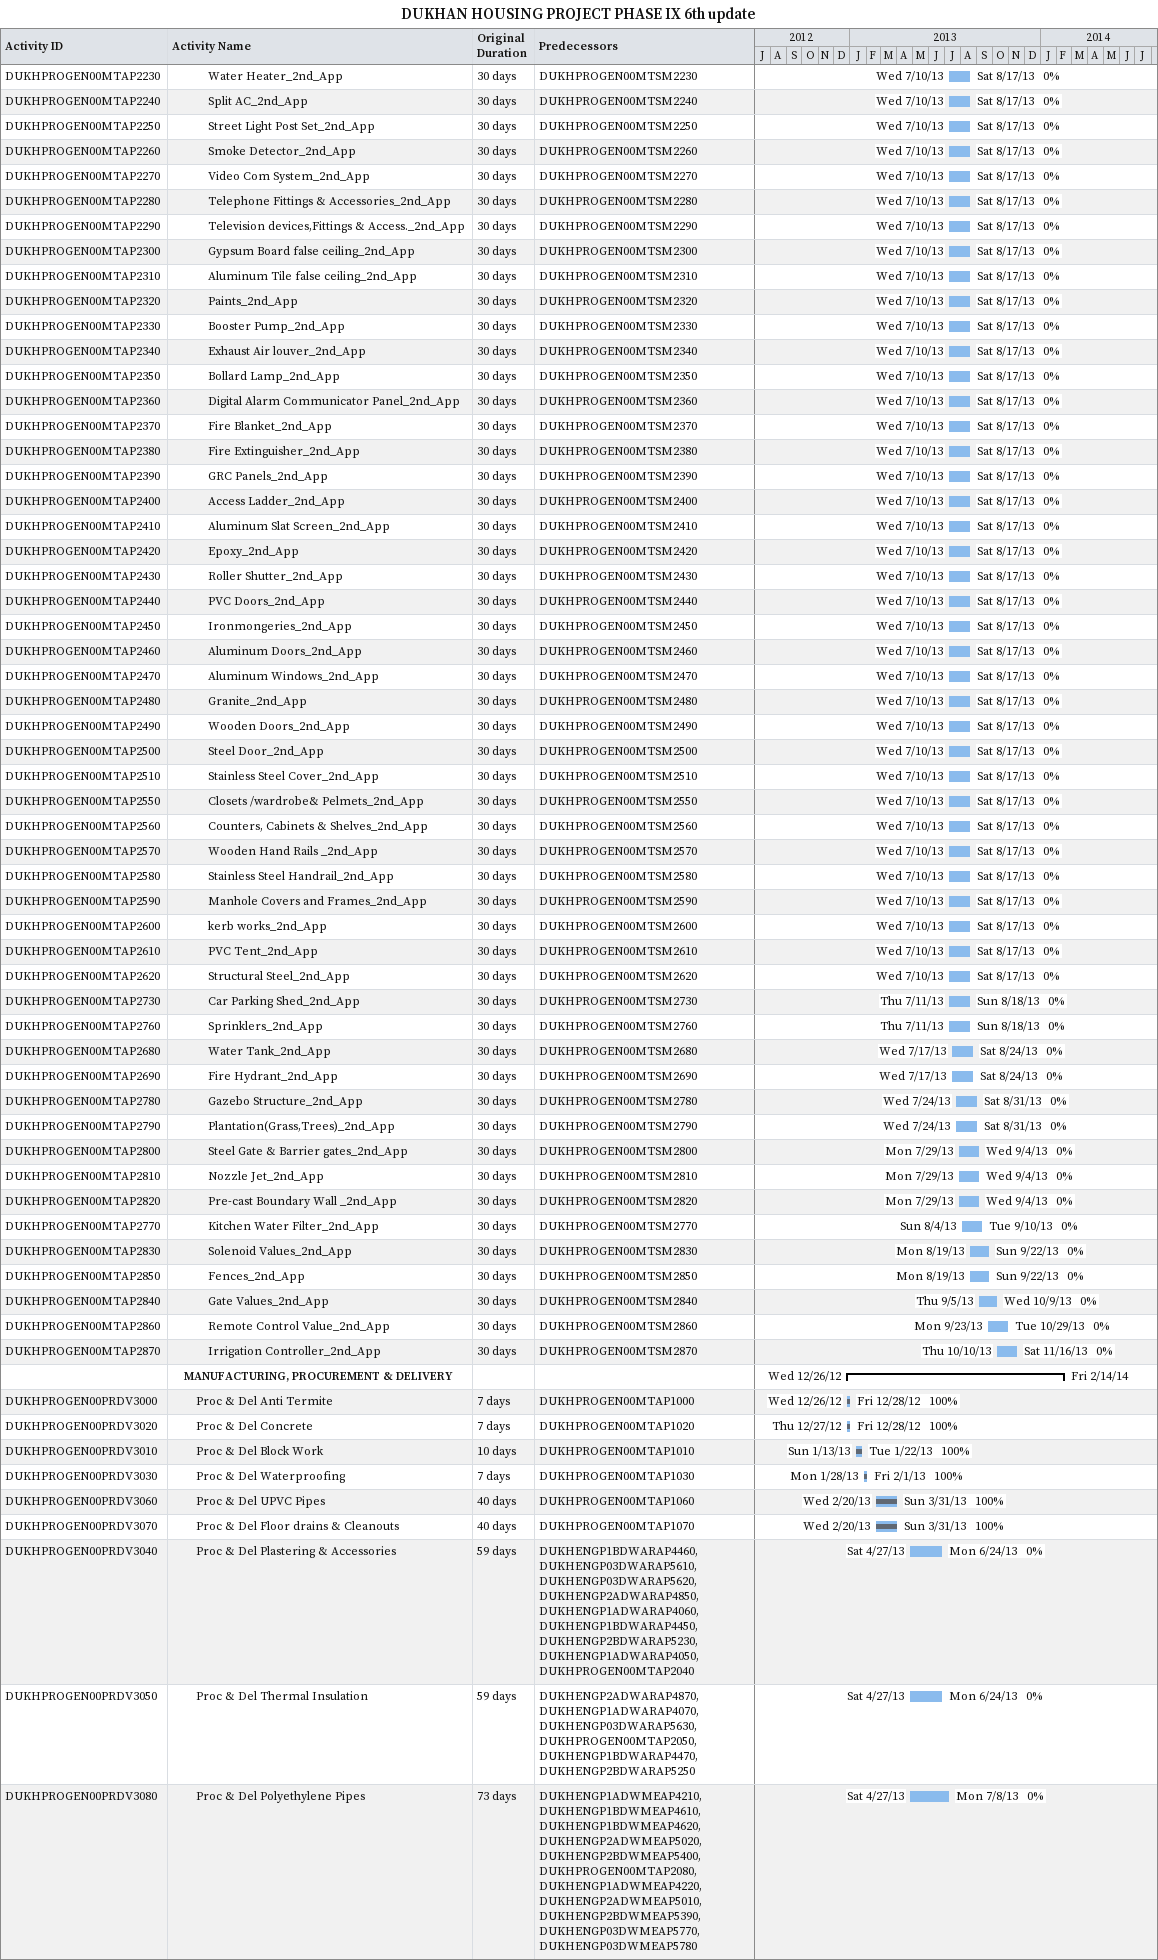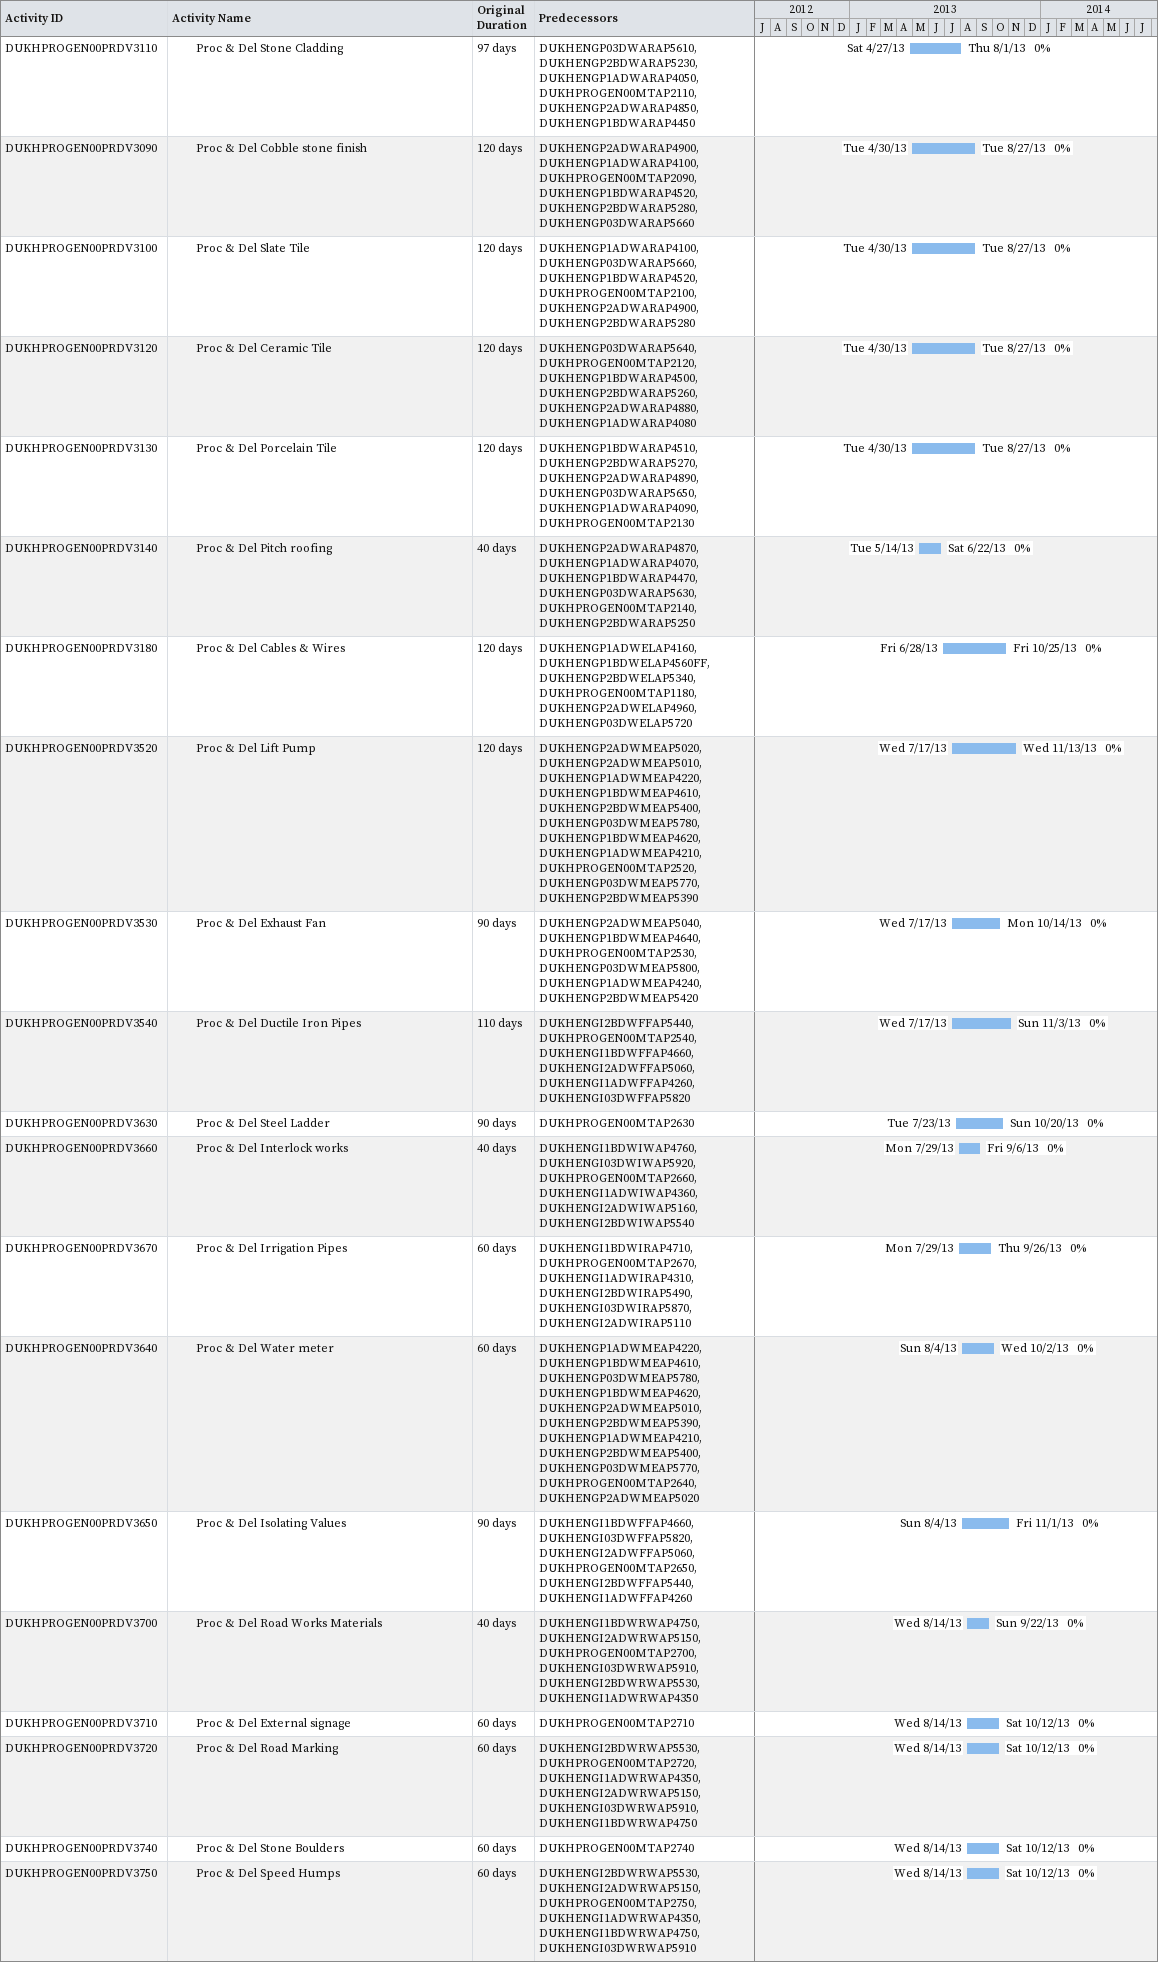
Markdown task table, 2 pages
DUKHAN HOUSING PROJECT PHASE IX 6th update

| ID | Level | Task | Original duration | Start | Finish | Predecessors | % complete |
|---|---|---|---|---|---|---|---|
| DUKHPROGEN00MTAP2230 | 4 | Water Heater_2nd_App | 30d | 2013-07-10 | 2013-08-17 | DUKHPROGEN00MTSM2230 | 0 |
| DUKHPROGEN00MTAP2240 | 4 | Split AC_2nd_App | 30d | 2013-07-10 | 2013-08-17 | DUKHPROGEN00MTSM2240 | 0 |
| DUKHPROGEN00MTAP2250 | 4 | Street Light Post Set_2nd_App | 30d | 2013-07-10 | 2013-08-17 | DUKHPROGEN00MTSM2250 | 0 |
| DUKHPROGEN00MTAP2260 | 4 | Smoke Detector_2nd_App | 30d | 2013-07-10 | 2013-08-17 | DUKHPROGEN00MTSM2260 | 0 |
| DUKHPROGEN00MTAP2270 | 4 | Video Com System_2nd_App | 30d | 2013-07-10 | 2013-08-17 | DUKHPROGEN00MTSM2270 | 0 |
| DUKHPROGEN00MTAP2280 | 4 | Telephone Fittings & Accessories_2nd_App | 30d | 2013-07-10 | 2013-08-17 | DUKHPROGEN00MTSM2280 | 0 |
| DUKHPROGEN00MTAP2290 | 4 | Television devices,Fittings & Access._2nd_App | 30d | 2013-07-10 | 2013-08-17 | DUKHPROGEN00MTSM2290 | 0 |
| DUKHPROGEN00MTAP2300 | 4 | Gypsum Board false ceiling_2nd_App | 30d | 2013-07-10 | 2013-08-17 | DUKHPROGEN00MTSM2300 | 0 |
| DUKHPROGEN00MTAP2310 | 4 | Aluminum Tile false ceiling_2nd_App | 30d | 2013-07-10 | 2013-08-17 | DUKHPROGEN00MTSM2310 | 0 |
| DUKHPROGEN00MTAP2320 | 4 | Paints_2nd_App | 30d | 2013-07-10 | 2013-08-17 | DUKHPROGEN00MTSM2320 | 0 |
| DUKHPROGEN00MTAP2330 | 4 | Booster Pump_2nd_App | 30d | 2013-07-10 | 2013-08-17 | DUKHPROGEN00MTSM2330 | 0 |
| DUKHPROGEN00MTAP2340 | 4 | Exhaust Air louver_2nd_App | 30d | 2013-07-10 | 2013-08-17 | DUKHPROGEN00MTSM2340 | 0 |
| DUKHPROGEN00MTAP2350 | 4 | Bollard Lamp_2nd_App | 30d | 2013-07-10 | 2013-08-17 | DUKHPROGEN00MTSM2350 | 0 |
| DUKHPROGEN00MTAP2360 | 4 | Digital Alarm Communicator Panel_2nd_App | 30d | 2013-07-10 | 2013-08-17 | DUKHPROGEN00MTSM2360 | 0 |
| DUKHPROGEN00MTAP2370 | 4 | Fire Blanket_2nd_App | 30d | 2013-07-10 | 2013-08-17 | DUKHPROGEN00MTSM2370 | 0 |
| DUKHPROGEN00MTAP2380 | 4 | Fire Extinguisher_2nd_App | 30d | 2013-07-10 | 2013-08-17 | DUKHPROGEN00MTSM2380 | 0 |
| DUKHPROGEN00MTAP2390 | 4 | GRC Panels_2nd_App | 30d | 2013-07-10 | 2013-08-17 | DUKHPROGEN00MTSM2390 | 0 |
| DUKHPROGEN00MTAP2400 | 4 | Access Ladder_2nd_App | 30d | 2013-07-10 | 2013-08-17 | DUKHPROGEN00MTSM2400 | 0 |
| DUKHPROGEN00MTAP2410 | 4 | Aluminum Slat Screen_2nd_App | 30d | 2013-07-10 | 2013-08-17 | DUKHPROGEN00MTSM2410 | 0 |
| DUKHPROGEN00MTAP2420 | 4 | Epoxy_2nd_App | 30d | 2013-07-10 | 2013-08-17 | DUKHPROGEN00MTSM2420 | 0 |
| DUKHPROGEN00MTAP2430 | 4 | Roller Shutter_2nd_App | 30d | 2013-07-10 | 2013-08-17 | DUKHPROGEN00MTSM2430 | 0 |
| DUKHPROGEN00MTAP2440 | 4 | PVC Doors_2nd_App | 30d | 2013-07-10 | 2013-08-17 | DUKHPROGEN00MTSM2440 | 0 |
| DUKHPROGEN00MTAP2450 | 4 | Ironmongeries_2nd_App | 30d | 2013-07-10 | 2013-08-17 | DUKHPROGEN00MTSM2450 | 0 |
| DUKHPROGEN00MTAP2460 | 4 | Aluminum Doors_2nd_App | 30d | 2013-07-10 | 2013-08-17 | DUKHPROGEN00MTSM2460 | 0 |
| DUKHPROGEN00MTAP2470 | 4 | Aluminum Windows_2nd_App | 30d | 2013-07-10 | 2013-08-17 | DUKHPROGEN00MTSM2470 | 0 |
| DUKHPROGEN00MTAP2480 | 4 | Granite_2nd_App | 30d | 2013-07-10 | 2013-08-17 | DUKHPROGEN00MTSM2480 | 0 |
| DUKHPROGEN00MTAP2490 | 4 | Wooden Doors_2nd_App | 30d | 2013-07-10 | 2013-08-17 | DUKHPROGEN00MTSM2490 | 0 |
| DUKHPROGEN00MTAP2500 | 4 | Steel Door_2nd_App | 30d | 2013-07-10 | 2013-08-17 | DUKHPROGEN00MTSM2500 | 0 |
| DUKHPROGEN00MTAP2510 | 4 | Stainless Steel Cover_2nd_App | 30d | 2013-07-10 | 2013-08-17 | DUKHPROGEN00MTSM2510 | 0 |
| DUKHPROGEN00MTAP2550 | 4 | Closets /wardrobe& Pelmets_2nd_App | 30d | 2013-07-10 | 2013-08-17 | DUKHPROGEN00MTSM2550 | 0 |
| DUKHPROGEN00MTAP2560 | 4 | Counters, Cabinets & Shelves_2nd_App | 30d | 2013-07-10 | 2013-08-17 | DUKHPROGEN00MTSM2560 | 0 |
| DUKHPROGEN00MTAP2570 | 4 | Wooden Hand Rails _2nd_App | 30d | 2013-07-10 | 2013-08-17 | DUKHPROGEN00MTSM2570 | 0 |
| DUKHPROGEN00MTAP2580 | 4 | Stainless Steel Handrail_2nd_App | 30d | 2013-07-10 | 2013-08-17 | DUKHPROGEN00MTSM2580 | 0 |
| DUKHPROGEN00MTAP2590 | 4 | Manhole Covers and Frames_2nd_App | 30d | 2013-07-10 | 2013-08-17 | DUKHPROGEN00MTSM2590 | 0 |
| DUKHPROGEN00MTAP2600 | 4 | kerb works_2nd_App | 30d | 2013-07-10 | 2013-08-17 | DUKHPROGEN00MTSM2600 | 0 |
| DUKHPROGEN00MTAP2610 | 4 | PVC Tent_2nd_App | 30d | 2013-07-10 | 2013-08-17 | DUKHPROGEN00MTSM2610 | 0 |
| DUKHPROGEN00MTAP2620 | 4 | Structural Steel_2nd_App | 30d | 2013-07-10 | 2013-08-17 | DUKHPROGEN00MTSM2620 | 0 |
| DUKHPROGEN00MTAP2730 | 4 | Car Parking Shed_2nd_App | 30d | 2013-07-11 | 2013-08-18 | DUKHPROGEN00MTSM2730 | 0 |
| DUKHPROGEN00MTAP2760 | 4 | Sprinklers_2nd_App | 30d | 2013-07-11 | 2013-08-18 | DUKHPROGEN00MTSM2760 | 0 |
| DUKHPROGEN00MTAP2680 | 4 | Water Tank_2nd_App | 30d | 2013-07-17 | 2013-08-24 | DUKHPROGEN00MTSM2680 | 0 |
| DUKHPROGEN00MTAP2690 | 4 | Fire Hydrant_2nd_App | 30d | 2013-07-17 | 2013-08-24 | DUKHPROGEN00MTSM2690 | 0 |
| DUKHPROGEN00MTAP2780 | 4 | Gazebo Structure_2nd_App | 30d | 2013-07-24 | 2013-08-31 | DUKHPROGEN00MTSM2780 | 0 |
| DUKHPROGEN00MTAP2790 | 4 | Plantation(Grass,Trees)_2nd_App | 30d | 2013-07-24 | 2013-08-31 | DUKHPROGEN00MTSM2790 | 0 |
| DUKHPROGEN00MTAP2800 | 4 | Steel Gate & Barrier gates_2nd_App | 30d | 2013-07-29 | 2013-09-04 | DUKHPROGEN00MTSM2800 | 0 |
| DUKHPROGEN00MTAP2810 | 4 | Nozzle Jet_2nd_App | 30d | 2013-07-29 | 2013-09-04 | DUKHPROGEN00MTSM2810 | 0 |
| DUKHPROGEN00MTAP2820 | 4 | Pre-cast Boundary Wall _2nd_App | 30d | 2013-07-29 | 2013-09-04 | DUKHPROGEN00MTSM2820 | 0 |
| DUKHPROGEN00MTAP2770 | 4 | Kitchen Water Filter_2nd_App | 30d | 2013-08-04 | 2013-09-10 | DUKHPROGEN00MTSM2770 | 0 |
| DUKHPROGEN00MTAP2830 | 4 | Solenoid Values_2nd_App | 30d | 2013-08-19 | 2013-09-22 | DUKHPROGEN00MTSM2830 | 0 |
| DUKHPROGEN00MTAP2850 | 4 | Fences_2nd_App | 30d | 2013-08-19 | 2013-09-22 | DUKHPROGEN00MTSM2850 | 0 |
| DUKHPROGEN00MTAP2840 | 4 | Gate Values_2nd_App | 30d | 2013-09-05 | 2013-10-09 | DUKHPROGEN00MTSM2840 | 0 |
| DUKHPROGEN00MTAP2860 | 4 | Remote Control Value_2nd_App | 30d | 2013-09-23 | 2013-10-29 | DUKHPROGEN00MTSM2860 | 0 |
| DUKHPROGEN00MTAP2870 | 4 | Irrigation Controller_2nd_App | 30d | 2013-10-10 | 2013-11-16 | DUKHPROGEN00MTSM2870 | 0 |
|  | 2 | **MANUFACTURING, PROCUREMENT & DELIVERY** |  | 2012-12-26 | 2014-02-14 |  |  |
| DUKHPROGEN00PRDV3000 | 3 | Proc & Del Anti Termite | 7d | 2012-12-26 | 2012-12-28 | DUKHPROGEN00MTAP1000 | 100 |
| DUKHPROGEN00PRDV3020 | 3 | Proc & Del Concrete | 7d | 2012-12-27 | 2012-12-28 | DUKHPROGEN00MTAP1020 | 100 |
| DUKHPROGEN00PRDV3010 | 3 | Proc & Del Block Work | 10d | 2013-01-13 | 2013-01-22 | DUKHPROGEN00MTAP1010 | 100 |
| DUKHPROGEN00PRDV3030 | 3 | Proc & Del Waterproofing | 7d | 2013-01-28 | 2013-02-01 | DUKHPROGEN00MTAP1030 | 100 |
| DUKHPROGEN00PRDV3060 | 3 | Proc & Del UPVC Pipes | 40d | 2013-02-20 | 2013-03-31 | DUKHPROGEN00MTAP1060 | 100 |
| DUKHPROGEN00PRDV3070 | 3 | Proc & Del Floor drains & Cleanouts | 40d | 2013-02-20 | 2013-03-31 | DUKHPROGEN00MTAP1070 | 100 |
| DUKHPROGEN00PRDV3040 | 3 | Proc & Del Plastering & Accessories | 59d | 2013-04-27 | 2013-06-24 | DUKHENGP1BDWARAP4460, DUKHENGP03DWARAP5610, DUKHENGP03DWARAP5620, DUKHENGP2ADWARAP4850, DUKHENGP1ADWARAP4060, DUKHENGP1BDWARAP4450, DUKHENGP2BDWARAP5230, DUKHENGP1ADWARAP4050, DUKHPROGEN00MTAP2040 | 0 |
| DUKHPROGEN00PRDV3050 | 3 | Proc & Del Thermal Insulation | 59d | 2013-04-27 | 2013-06-24 | DUKHENGP2ADWARAP4870, DUKHENGP1ADWARAP4070, DUKHENGP03DWARAP5630, DUKHPROGEN00MTAP2050, DUKHENGP1BDWARAP4470, DUKHENGP2BDWARAP5250 | 0 |
| DUKHPROGEN00PRDV3080 | 3 | Proc & Del Polyethylene Pipes | 73d | 2013-04-27 | 2013-07-08 | DUKHENGP1ADWMEAP4210, DUKHENGP1BDWMEAP4610, DUKHENGP1BDWMEAP4620, DUKHENGP2ADWMEAP5020, DUKHENGP2BDWMEAP5400, DUKHPROGEN00MTAP2080, DUKHENGP1ADWMEAP4220, DUKHENGP2ADWMEAP5010, DUKHENGP2BDWMEAP5390, DUKHENGP03DWMEAP5770, DUKHENGP03DWMEAP5780 | 0 |
| DUKHPROGEN00PRDV3110 | 3 | Proc & Del Stone Cladding | 97d | 2013-04-27 | 2013-08-01 | DUKHENGP03DWARAP5610, DUKHENGP2BDWARAP5230, DUKHENGP1ADWARAP4050, DUKHPROGEN00MTAP2110, DUKHENGP2ADWARAP4850, DUKHENGP1BDWARAP4450 | 0 |
| DUKHPROGEN00PRDV3090 | 3 | Proc & Del Cobble stone finish | 120d | 2013-04-30 | 2013-08-27 | DUKHENGP2ADWARAP4900, DUKHENGP1ADWARAP4100, DUKHPROGEN00MTAP2090, DUKHENGP1BDWARAP4520, DUKHENGP2BDWARAP5280, DUKHENGP03DWARAP5660 | 0 |
| DUKHPROGEN00PRDV3100 | 3 | Proc & Del Slate Tile | 120d | 2013-04-30 | 2013-08-27 | DUKHENGP1ADWARAP4100, DUKHENGP03DWARAP5660, DUKHENGP1BDWARAP4520, DUKHPROGEN00MTAP2100, DUKHENGP2ADWARAP4900, DUKHENGP2BDWARAP5280 | 0 |
| DUKHPROGEN00PRDV3120 | 3 | Proc & Del Ceramic Tile | 120d | 2013-04-30 | 2013-08-27 | DUKHENGP03DWARAP5640, DUKHPROGEN00MTAP2120, DUKHENGP1BDWARAP4500, DUKHENGP2BDWARAP5260, DUKHENGP2ADWARAP4880, DUKHENGP1ADWARAP4080 | 0 |
| DUKHPROGEN00PRDV3130 | 3 | Proc & Del Porcelain Tile | 120d | 2013-04-30 | 2013-08-27 | DUKHENGP1BDWARAP4510, DUKHENGP2BDWARAP5270, DUKHENGP2ADWARAP4890, DUKHENGP03DWARAP5650, DUKHENGP1ADWARAP4090, DUKHPROGEN00MTAP2130 | 0 |
| DUKHPROGEN00PRDV3140 | 3 | Proc & Del Pitch roofing | 40d | 2013-05-14 | 2013-06-22 | DUKHENGP2ADWARAP4870, DUKHENGP1ADWARAP4070, DUKHENGP1BDWARAP4470, DUKHENGP03DWARAP5630, DUKHPROGEN00MTAP2140, DUKHENGP2BDWARAP5250 | 0 |
| DUKHPROGEN00PRDV3180 | 3 | Proc & Del Cables & Wires | 120d | 2013-06-28 | 2013-10-25 | DUKHENGP1ADWELAP4160, DUKHENGP1BDWELAP4560FF, DUKHENGP2BDWELAP5340, DUKHPROGEN00MTAP1180, DUKHENGP2ADWELAP4960, DUKHENGP03DWELAP5720 | 0 |
| DUKHPROGEN00PRDV3520 | 3 | Proc & Del Lift Pump | 120d | 2013-07-17 | 2013-11-13 | DUKHENGP2ADWMEAP5020, DUKHENGP2ADWMEAP5010, DUKHENGP1ADWMEAP4220, DUKHENGP1BDWMEAP4610, DUKHENGP2BDWMEAP5400, DUKHENGP03DWMEAP5780, DUKHENGP1BDWMEAP4620, DUKHENGP1ADWMEAP4210, DUKHPROGEN00MTAP2520, DUKHENGP03DWMEAP5770, DUKHENGP2BDWMEAP5390 | 0 |
| DUKHPROGEN00PRDV3530 | 3 | Proc & Del Exhaust Fan | 90d | 2013-07-17 | 2013-10-14 | DUKHENGP2ADWMEAP5040, DUKHENGP1BDWMEAP4640, DUKHPROGEN00MTAP2530, DUKHENGP03DWMEAP5800, DUKHENGP1ADWMEAP4240, DUKHENGP2BDWMEAP5420 | 0 |
| DUKHPROGEN00PRDV3540 | 3 | Proc & Del Ductile Iron Pipes | 110d | 2013-07-17 | 2013-11-03 | DUKHENGI2BDWFFAP5440, DUKHPROGEN00MTAP2540, DUKHENGI1BDWFFAP4660, DUKHENGI2ADWFFAP5060, DUKHENGI1ADWFFAP4260, DUKHENGI03DWFFAP5820 | 0 |
| DUKHPROGEN00PRDV3630 | 3 | Proc & Del Steel Ladder | 90d | 2013-07-23 | 2013-10-20 | DUKHPROGEN00MTAP2630 | 0 |
| DUKHPROGEN00PRDV3660 | 3 | Proc & Del Interlock works | 40d | 2013-07-29 | 2013-09-06 | DUKHENGI1BDWIWAP4760, DUKHENGI03DWIWAP5920, DUKHPROGEN00MTAP2660, DUKHENGI1ADWIWAP4360, DUKHENGI2ADWIWAP5160, DUKHENGI2BDWIWAP5540 | 0 |
| DUKHPROGEN00PRDV3670 | 3 | Proc & Del Irrigation Pipes | 60d | 2013-07-29 | 2013-09-26 | DUKHENGI1BDWIRAP4710, DUKHPROGEN00MTAP2670, DUKHENGI1ADWIRAP4310, DUKHENGI2BDWIRAP5490, DUKHENGI03DWIRAP5870, DUKHENGI2ADWIRAP5110 | 0 |
| DUKHPROGEN00PRDV3640 | 3 | Proc & Del Water meter | 60d | 2013-08-04 | 2013-10-02 | DUKHENGP1ADWMEAP4220, DUKHENGP1BDWMEAP4610, DUKHENGP03DWMEAP5780, DUKHENGP1BDWMEAP4620, DUKHENGP2ADWMEAP5010, DUKHENGP2BDWMEAP5390, DUKHENGP1ADWMEAP4210, DUKHENGP2BDWMEAP5400, DUKHENGP03DWMEAP5770, DUKHPROGEN00MTAP2640, DUKHENGP2ADWMEAP5020 | 0 |
| DUKHPROGEN00PRDV3650 | 3 | Proc & Del Isolating Values | 90d | 2013-08-04 | 2013-11-01 | DUKHENGI1BDWFFAP4660, DUKHENGI03DWFFAP5820, DUKHENGI2ADWFFAP5060, DUKHPROGEN00MTAP2650, DUKHENGI2BDWFFAP5440, DUKHENGI1ADWFFAP4260 | 0 |
| DUKHPROGEN00PRDV3700 | 3 | Proc & Del Road Works Materials | 40d | 2013-08-14 | 2013-09-22 | DUKHENGI1BDWRWAP4750, DUKHENGI2ADWRWAP5150, DUKHPROGEN00MTAP2700, DUKHENGI03DWRWAP5910, DUKHENGI2BDWRWAP5530, DUKHENGI1ADWRWAP4350 | 0 |
| DUKHPROGEN00PRDV3710 | 3 | Proc & Del External signage | 60d | 2013-08-14 | 2013-10-12 | DUKHPROGEN00MTAP2710 | 0 |
| DUKHPROGEN00PRDV3720 | 3 | Proc & Del Road Marking | 60d | 2013-08-14 | 2013-10-12 | DUKHENGI2BDWRWAP5530, DUKHPROGEN00MTAP2720, DUKHENGI1ADWRWAP4350, DUKHENGI2ADWRWAP5150, DUKHENGI03DWRWAP5910, DUKHENGI1BDWRWAP4750 | 0 |
| DUKHPROGEN00PRDV3740 | 3 | Proc & Del Stone Boulders | 60d | 2013-08-14 | 2013-10-12 | DUKHPROGEN00MTAP2740 | 0 |
| DUKHPROGEN00PRDV3750 | 3 | Proc & Del Speed Humps | 60d | 2013-08-14 | 2013-10-12 | DUKHENGI2BDWRWAP5530, DUKHENGI2ADWRWAP5150, DUKHPROGEN00MTAP2750, DUKHENGI1ADWRWAP4350, DUKHENGI1BDWRWAP4750, DUKHENGI03DWRWAP5910 | 0 |
